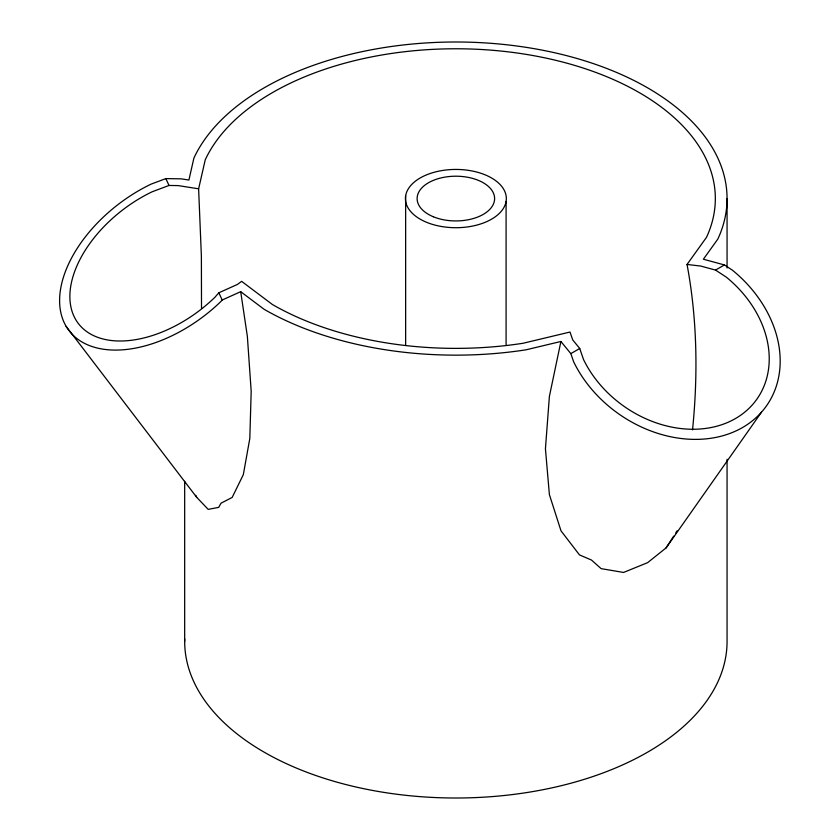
<?xml version="1.0" encoding="UTF-8"?>
<svg xmlns="http://www.w3.org/2000/svg" width="840" height="840" viewBox="0 0 840 840"><rect width="100%" height="100%" fill="white"/><g stroke="black" fill="none" stroke-linecap="round" stroke-linejoin="round"><path stroke-width="1.26" d="M201.516 308.301L201.38 256.168L198.618 188.811L205.244 159.799A259.466 149.803 0 0 1 523.026 53.876A259.466 149.803 0 0 1 706.493 237.342L687.036 264.464C697.231 318.822 698.103 374.881 692.538 429.828M240.702 291.68L247.359 336.357L251.191 391.272L249.816 438.449L243.327 474.653L232.166 497.438L221.004 503.202L218.715 507.36L208.194 509.376L196.697 497.312L66.181 326.413A116.225 70.392 -37.4 0 0 220.804 301.581L222.191 300.017L240.702 291.68L264.107 309.288A271.194 156.576 0 0 0 526.061 349.808L560.91 341.471L549.392 396.385L545.433 448.781L549.392 494.634L561.005 530.838L579.474 554.904L591.465 560.038L601.125 568.638L623.563 572.45L647.63 562.653L666.099 547.89L761.492 412.178M666.099 547.89L673.67 536.141M675.738 532.938L677.114 530.807M687.036 264.464L700.749 266.06L715.523 270.081L726.285 277.127A104.507 82.415 35.1 0 1 735.462 418.551A104.507 82.415 35.1 0 1 583.527 359.541L579.736 348.485L572.754 339.948L569.993 332.042L523.026 343.266A259.466 149.803 0 0 1 272.391 304.5L241.616 281.337L237.468 284.413L218.841 292.793L214.809 297.392A104.507 63.294 -37.4 0 1 75.779 319.715A104.507 63.294 -37.4 0 1 152.187 191.762L169.019 185.462L178.185 185.598L198.618 188.811M66.181 326.413A116.225 70.392 -37.4 0 1 151.158 184.097L165.847 178.605L181.293 178.847L188.906 180.043L193.914 158.046A271.194 156.576 0 0 1 526.061 47.334A271.194 156.576 0 0 1 717.822 239.096L703.385 259.214L724.427 264.947L732.428 270.197A116.225 91.665 35.1 0 1 742.644 427.476A116.225 91.665 35.1 0 1 573.668 361.851L570.832 353.619L579.736 348.485M715.523 270.081L724.427 264.947M560.91 341.471L570.832 353.619M165.847 178.605L169.019 185.462M218.841 292.793L222.191 300.017M195.773 495.306L196.697 497.312M727.062 198.576L727.062 268.012M727.062 459.312L727.062 641.424A271.194 156.576 0 0 1 453.673 798A271.194 156.576 0 0 1 184.716 638.894M506.09 201.432A50.463 29.138 0 0 1 426.468 222.254A50.463 29.138 0 0 1 435.046 172.032A50.463 29.138 0 0 1 506.09 201.432L506.09 344.484M405.647 195.709L405.647 345.324M184.674 481.32L184.674 641.424M433.304 216.752A38.745 22.365 0 0 0 494.424 200.771A38.745 22.365 0 0 0 439.887 178.196A38.745 22.365 0 0 0 433.304 216.752"/></g></svg>
